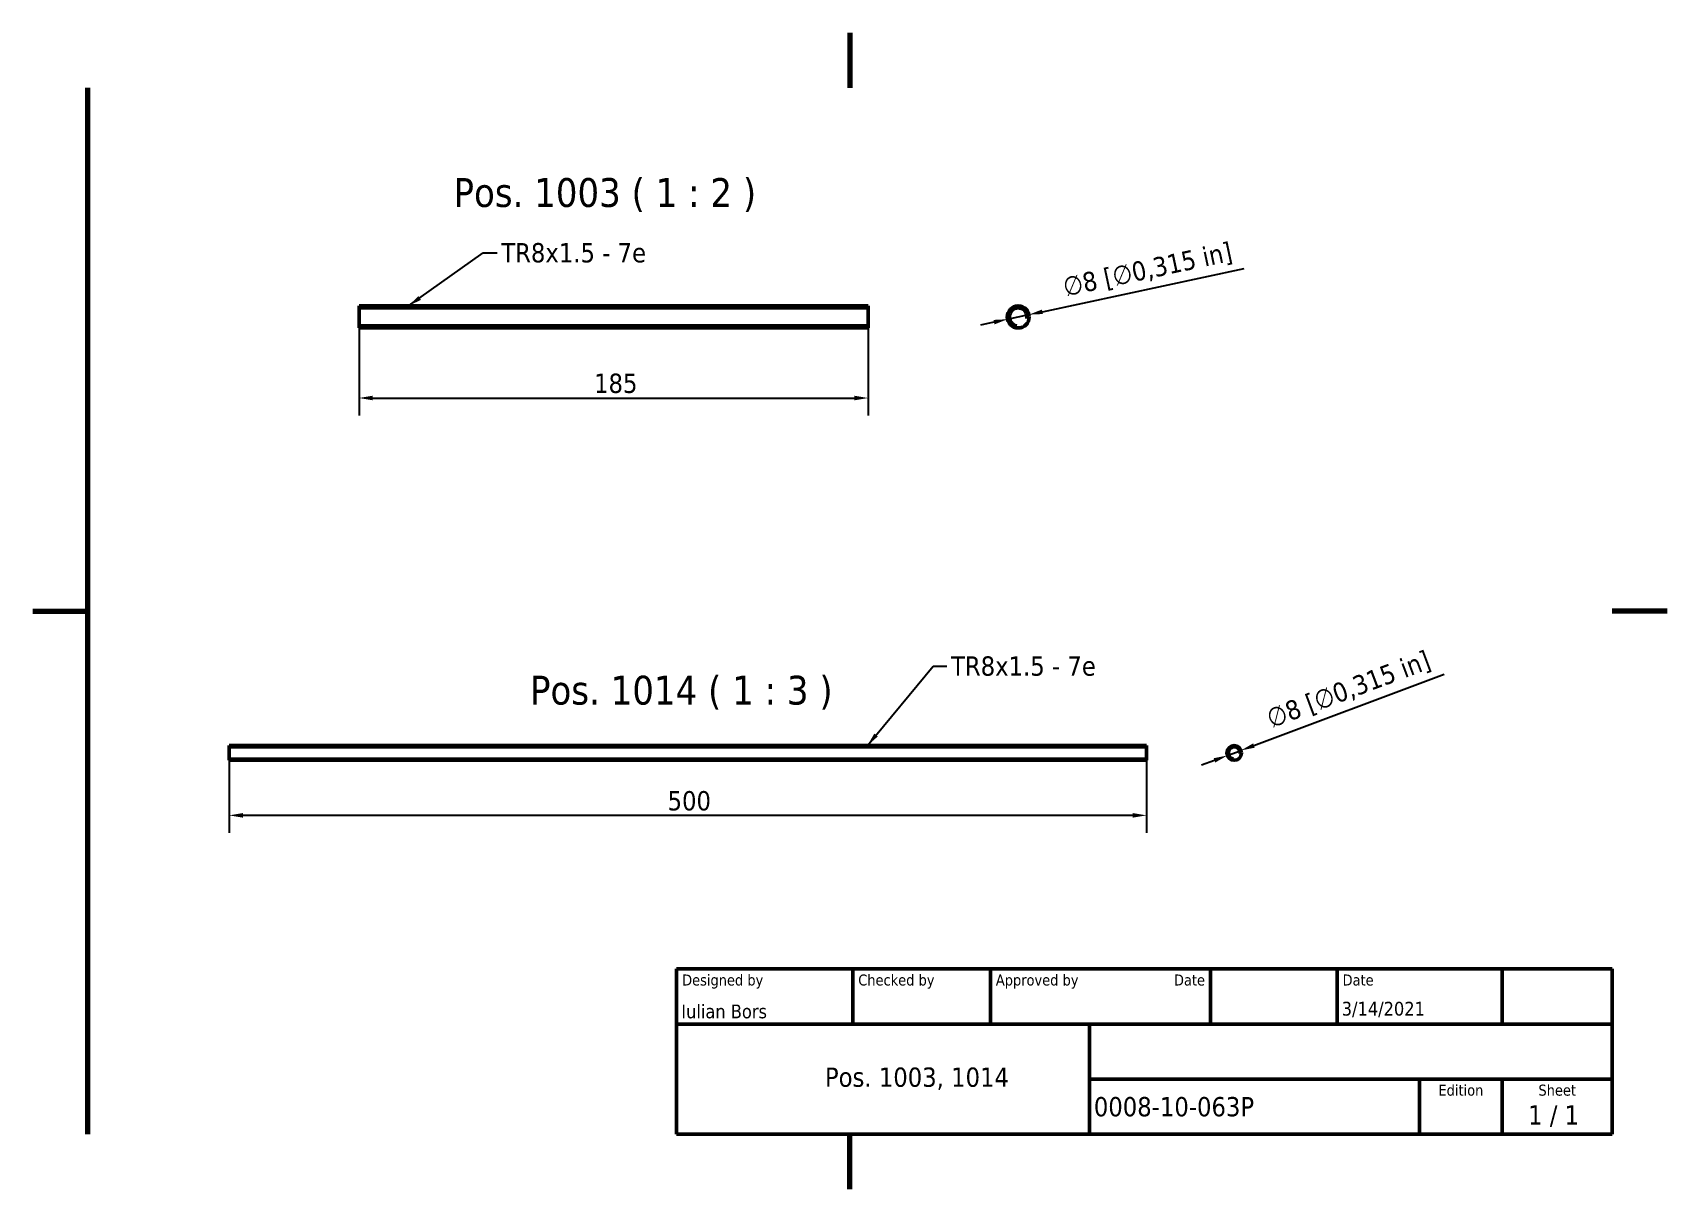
# Model space of a CAD drawing. Header units: millimetres. Extents: x 0 to 891, y 0 to 630.
import ezdxf
from ezdxf.enums import TextEntityAlignment as Align

# ---------------------------------------------------------------- set-up
doc = ezdxf.new("R2010")
doc.units = ezdxf.units.MM
doc.header["$LTSCALE"] = 3
for name, color, linetype, lineweight in [('Border (ISO)', 7, 'Continuous', 70), ('Dimension (ISO)', 7, 'Continuous', 25), ('Symbol (ISO)', 7, 'Continuous', 25), ('Title (ISO)', 7, 'Continuous', 50), ('Visible (ISO)', 7, 'Continuous', 50), ('Visible Narrow (ISO)', 7, 'Continuous', 35)]:
    doc.layers.add(name, color=color, linetype=linetype, lineweight=lineweight)
doc.styles.add('Note Text (ISO)', font='tahoma.ttf')
doc.styles.add('Text Style39', font='tahoma.ttf')
doc.styles.add('Text Style41', font='tahoma.ttf')
doc.styles.add('Text Style42', font='tahoma.ttf')
doc.dimstyles.new('Default - Method 1b (ISO)', dxfattribs={"dimscale": 3, "dimtxt": 3.5, "dimasz": 2.5, "dimexe": 3.175, "dimexo": 0, "dimgap": 0.762, "dimtad": 1, "dimtoh": 1, "dimrnd": 1e-08, "dimtxsty": 'Note Text (ISO)', "dimcen": 0.09, "dimdle": 10, "dimclrd": 256, "dimclre": 256, "dimclrt": 256, "dimazin": 2, "dimtfac": 1, "dimtmove": 0, "dimatfit": 3, "dimfxl": 0, "dimtolj": 1, "dimlwd": -1, "dimlwe": -1, "dimarcsym": 0})
doc.dimstyles.new('Default - Method 1b (ISO)$7', dxfattribs={"dimscale": 3, "dimtxt": 3.5, "dimasz": 2.5, "dimexe": 3.175, "dimexo": 0, "dimgap": 0.762, "dimtad": 1, "dimtoh": 1, "dimrnd": 1e-08, "dimtxsty": 'Note Text (ISO)', "dimcen": 0.09, "dimdle": 10, "dimclrd": 256, "dimclre": 256, "dimclrt": 256, "dimazin": 2, "dimtfac": 1, "dimtmove": 0, "dimatfit": 3, "dimfxl": 0, "dimtolj": 1, "dimlwd": -1, "dimlwe": -1, "dimarcsym": 0})
doc.dimstyles.new('Default - mm [in] (ISO)', dxfattribs={"dimscale": 3, "dimtxt": 3.5, "dimasz": 2.5, "dimexe": 3.175, "dimexo": 0, "dimgap": 0.762, "dimtad": 1, "dimdec": 3, "dimrnd": 1e-08, "dimtxsty": 'Note Text (ISO)', "dimcen": 0.09, "dimdle": 10, "dimclrd": 256, "dimclre": 256, "dimclrt": 256, "dimaunit": 1, "dimadec": 3, "dimazin": 2, "dimtfac": 1, "dimtmove": 0, "dimatfit": 3, "dimfxl": 0, "dimtolj": 1, "dimlwd": -1, "dimlwe": -1, "dimarcsym": 0})

# ---------------------------------------------------------------- blocks, each defined once
blk = doc.blocks.new('Borders Default Border')
at = {"layer": 'Border (ISO)', "flags": 128}
for points in [[(148.5, 210), (148.5, 200)], [(10, 10), (10, 200)], [(0, 105), (10, 105)], [(297, 105), (287, 105)], [(148.5, 0), (148.5, 10)]]:
    blk.add_lwpolyline(points, dxfattribs=at)
blk = doc.blocks.new('Title Blocks I.A.B')
at = {"layer": 'Title (ISO)'}
for p, q in [((270.07, 130), (100.07, 130)), ((100.07, 130), (100.07, 100)), ((132.07, 120), (132.07, 130)), ((157.07, 120), (157.07, 130)), ((197.07, 120), (197.07, 130)), ((220.07, 120), (220.07, 130)), ((250.07, 120), (250.07, 130)), ((270.07, 100), (270.07, 130)), ((100.07, 120), (270.07, 120)), ((175.07, 120), (175.07, 100)), ((270.07, 110), (175.07, 110)), ((235.07, 100), (235.07, 110)), ((250.07, 100), (250.07, 110)), ((100.07, 100), (270.07, 100))]:
    blk.add_line(p, q, dxfattribs=at)
at = {"layer": 'Title (ISO)', "style": 'Text Style41'}
for s, p in [('Designed by', (101.07, 129)), ('Checked by', (133.07, 129)), ('Approved by', (158.07, 129)), ('Date', (221.07, 129))]:
    blk.add_text(s, height=2, dxfattribs=at).set_placement(p, align=Align.TOP_LEFT)
blk.add_text('Date', height=2, dxfattribs=at).set_placement((196.07, 129), align=Align.TOP_RIGHT)
for s, p in [('Edition', (242.57, 109)), ('Sheet', (260.07, 109))]:
    blk.add_text(s, height=2, dxfattribs=at).set_placement(p, align=Align.TOP_CENTER)
at = {"layer": 'Title (ISO)', "style": 'Note Text (ISO)'}
blk.add_text('1 / 1 ', height=3.5, dxfattribs=at).set_placement((260.07, 103.5), align=Align.MIDDLE_CENTER)
at = {"layer": 'Title (ISO)'}
for tag, p, height, style in [('AUTHOR_001', (100.92, 121.05), 2.5, 'Text Style39'), ('CREATION_DATE_001', (220.91, 121.54), 2.5, 'Text Style39'), ('COMPANY_001', (111.27, 108.61), 3.5, 'Note Text (ISO)'), ('PART_NUMBER_001', (175.88, 103.25), 3.5, 'Note Text (ISO)')]:
    blk.add_attdef(tag, p, '', height=height, dxfattribs=dict(at, style=style))
at = {"layer": 'Title (ISO)', "style": 'Text Style39'}
for tag, p in [('CHECKED_BY', (133.07, 121)), ('ENG_APPROVED_BY', (158.07, 121))]:
    blk.add_attdef(tag, text='', height=2.5, dxfattribs=at).set_placement(p, align=Align.BOTTOM_LEFT)
blk.add_attdef('ENG_APPROVAL_DATE', text='', height=2.5, dxfattribs=at).set_placement((196.07, 121), align=Align.BOTTOM_RIGHT)
at = {"layer": 'Title (ISO)', "style": 'Note Text (ISO)'}
for tag, p in [('TITLE', (222.57, 115)), ('REVISION_NUMBER', (242.57, 103.5))]:
    blk.add_attdef(tag, text='', height=3.5, dxfattribs=at).set_placement(p, align=Align.MIDDLE_CENTER)
blk = doc.blocks.new('*D6')
at = {"layer": 'Defpoints', "color": 0}
for p in [(107.16, 233.68), (607.16, 233.68), (107.16, 203.68)]:
    blk.add_point(p, dxfattribs=at)
at = {"layer": 'Dimension (ISO)'}
for p, q in [((107.16, 233.68), (107.16, 194.15)), ((607.16, 233.68), (607.16, 194.15)), ((599.66, 203.68), (114.66, 203.68))]:
    blk.add_line(p, q, dxfattribs=at)
for points in [[(114.66, 204.93), (114.66, 202.43), (107.16, 203.68)], [(599.66, 204.93), (599.66, 202.43), (607.16, 203.68)]]:
    blk.add_solid(points, dxfattribs=at)
at = {"layer": 'Dimension (ISO)', "insert": (346.07, 216.9), "char_height": 10.5, "attachment_point": 1, "style": 'Note Text (ISO)'}
blk.add_mtext('\\A1;500', dxfattribs=at)
blk = doc.blocks.new('*D7')
at = {"layer": 'Defpoints', "color": 0}
for p in [(177.9, 469.16), (455.4, 469.16), (455.4, 431.02)]:
    blk.add_point(p, dxfattribs=at)
at = {"layer": 'Dimension (ISO)'}
for p, q in [((177.9, 469.16), (177.9, 421.5)), ((455.4, 469.16), (455.4, 421.5)), ((185.4, 431.02), (447.9, 431.02))]:
    blk.add_line(p, q, dxfattribs=at)
for points in [[(185.4, 432.27), (185.4, 429.77), (177.9, 431.02)], [(447.9, 432.27), (447.9, 429.77), (455.4, 431.02)]]:
    blk.add_solid(points, dxfattribs=at)
at = {"layer": 'Dimension (ISO)', "insert": (306, 444.29), "char_height": 10.5, "attachment_point": 1, "style": 'Note Text (ISO)'}
blk.add_mtext('\\A1;185', dxfattribs=at)
blk = doc.blocks.new('*D8')
at = {"layer": 'Defpoints', "color": 0}
for p in [(531.32, 473.91), (543.06, 476.42)]:
    blk.add_point(p, dxfattribs=at)
at = {"layer": 'Dimension (ISO)'}
for p, q in [((550.39, 477.99), (660.44, 501.54)), ((523.99, 472.34), (516.66, 470.77)), ((531.32, 473.91), (543.06, 476.42))]:
    blk.add_line(p, q, dxfattribs=at)
for points in [[(523.73, 473.56), (524.25, 471.12), (531.32, 473.91)], [(550.13, 479.21), (550.65, 476.77), (543.06, 476.42)]]:
    blk.add_solid(points, dxfattribs=at)
at = {"layer": 'Dimension (ISO)', "insert": (560.71, 496.58), "char_height": 10.5, "attachment_point": 1, "rotation": 12.07799, "style": 'Note Text (ISO)'}
blk.add_mtext('\\A1;∅8 [∅0,315 in]', dxfattribs=at)
blk = doc.blocks.new('*D9')
at = {"layer": 'Defpoints', "color": 0}
for p in [(651.17, 236.28), (658.66, 239.08)]:
    blk.add_point(p, dxfattribs=at)
at = {"layer": 'Dimension (ISO)'}
for p, q in [((665.69, 241.72), (769.33, 280.58)), ((644.15, 233.64), (637.13, 231.01)), ((651.17, 236.28), (658.66, 239.08))]:
    blk.add_line(p, q, dxfattribs=at)
for points in [[(665.25, 242.89), (666.13, 240.55), (658.66, 239.08)], [(643.71, 234.81), (644.59, 232.47), (651.17, 236.28)]]:
    blk.add_solid(points, dxfattribs=at)
at = {"layer": 'Dimension (ISO)', "insert": (671.41, 260.98), "char_height": 10.5, "attachment_point": 1, "rotation": 20.55278, "style": 'Note Text (ISO)'}
blk.add_mtext('\\A1;∅8 [∅0,315 in]', dxfattribs=at)

msp = doc.modelspace()

# ---------------------------------------------------------------- linework, layer by layer
at = {"layer": 'Visible (ISO)'}
for p, q in [((177.8988, 481.1635), (177.8988, 469.1635)), ((455.3988, 481.1635), (177.8988, 481.1635)), ((455.3988, 481.1635), (455.3988, 469.1635)), ((455.3988, 469.1635), (177.8988, 469.1635)), ((107.1622, 241.6797), (107.1622, 233.6797)), ((607.1622, 241.6797), (107.1622, 241.6797)), ((607.1622, 241.6797), (607.1622, 233.6797)), ((607.1622, 233.6797), (107.1622, 233.6797))]:
    msp.add_line(p, q, dxfattribs=at)
for centre, radius in [((537.1902, 475.1635), 6), ((654.9183, 237.6797), 4)]:
    msp.add_circle(centre, radius, dxfattribs=at)
at = {"layer": 'Visible Narrow (ISO)'}
for p, q in [((455.3988, 479.7167), (177.8988, 479.7167)), ((177.8988, 470.6102), (455.3988, 470.6102)), ((607.1622, 240.7152), (107.1622, 240.7152)), ((107.1622, 234.6442), (607.1622, 234.6442))]:
    msp.add_line(p, q, dxfattribs=at)
for centre, radius in [((537.1902, 475.1635), 4.5533), ((654.9183, 237.6797), 3.0355)]:
    msp.add_arc(centre, radius, 350, 260, dxfattribs=at)

# ---------------------------------------------------------------- block references
at = {"xscale": 3, "yscale": 3, "zscale": 3}
msp.add_blockref('Borders Default Border', (0, 0), dxfattribs=at)
msp.add_blockref('Title Blocks I.A.B', (50.7858, -270), dxfattribs=at).add_auto_attribs({'PART_NUMBER_001': '0008-10-063P', 'COMPANY_001': '            Pos. 1003, 1014', 'AUTHOR_001': 'Iulian Bors', 'CREATION_DATE_001': '3/14/2021'})

# ---------------------------------------------------------------- texts
at = {"layer": 'Symbol (ISO)', "char_height": 15.72, "attachment_point": 7, "style": 'Text Style42'}
for s, insert in [('Pos. 1003 ( 1 : 2 )', (229.3804, 532.2586)), ('Pos. 1014 ( 1 : 3 )', (271.064, 261.1797))]:
    msp.add_mtext(s, dxfattribs=dict(at, insert=insert))
at = {"layer": 'Symbol (ISO)', "char_height": 10.5, "width": 83.112605, "attachment_point": 1, "style": 'Note Text (ISO)'}
for insert in [(255.402, 515.4), (500.5685, 290.267)]:
    msp.add_mtext('TR8x1.5 - 7e', dxfattribs=dict(at, insert=insert))

# ---------------------------------------------------------------- dimensions: what is measured, and where the dimension line sits
at = {"layer": 'Dimension (ISO)'}
for p1, p2, override, picture, middle in [((531.323, 473.908), (543.0573, 476.4189), {"dimgap": 0.762, "dimdec": 3, "dimlfac": 0.666667, "dimtol": 0, "dimlim": 0, "dimtp": 0, "dimtm": 0, "dimtdec": 2, "dimatfit": 2}, '*D8', (611.1338, 490.9859)), ((651.1729, 236.2755), (658.6637, 239.084), {"dimgap": 0.762, "dimdec": 3, "dimlfac": 1, "dimtol": 0, "dimlim": 0, "dimtp": 0, "dimtm": 0, "dimtdec": 2, "dimatfit": 2}, '*D9', (722.1143, 262.8739))]:
    dim = msp.add_diameter_dim_2p(p1=p1, p2=p2, dimstyle='Default - mm [in] (ISO)', override=override, dxfattribs=at)
    dim.commit()
    dim.dimension.update_dxf_attribs({"geometry": picture, "text_midpoint": middle, "dimtype": 163})
for base, p1, p2, override, picture, middle in [((455.3988, 431.0217), (177.8988, 469.1635), (455.3988, 469.1635), {"dimgap": 0.762, "dimtoh": 0, "dimdec": 2, "dimlfac": 0.666667, "dimtol": 0, "dimlim": 0, "dimtp": 0, "dimtm": 0, "dimtdec": 2, "dimtofl": 0, "dimatfit": 1}, '*D7', (316.6488, 431.0217)), ((107.1622, 203.6797), (607.1622, 233.6797), (107.1622, 233.6797), {"dimgap": 0.762, "dimtoh": 0, "dimdec": 2, "dimtol": 0, "dimlim": 0, "dimtp": 0, "dimtm": 0, "dimtdec": 2, "dimtofl": 0, "dimatfit": 1}, '*D6', (357.1622, 203.6797))]:
    dim = msp.add_linear_dim(base=base, p1=p1, p2=p2, angle=180, dimstyle='Default - Method 1b (ISO)', override=override, dxfattribs=at)
    dim.commit()
    dim.dimension.update_dxf_attribs({"geometry": picture, "text_midpoint": middle, "dimtype": 160})

# ---------------------------------------------------------------- leaders
at = {"layer": 'Symbol (ISO)', "annotation_type": 0, "has_hookline": 1, "hookline_direction": 0, "text_width": 81.9479}
for points in [[(204.8091, 481.1635), (245.616, 510.15), (253.116, 510.15)], [(454.9569, 241.6797), (490.7825, 285.017), (498.2825, 285.017)]]:
    msp.add_leader(points, dimstyle='Default - Method 1b (ISO)$7', override={"dimtad": 0}, dxfattribs=at)

doc.saveas('drawing.dxf')
